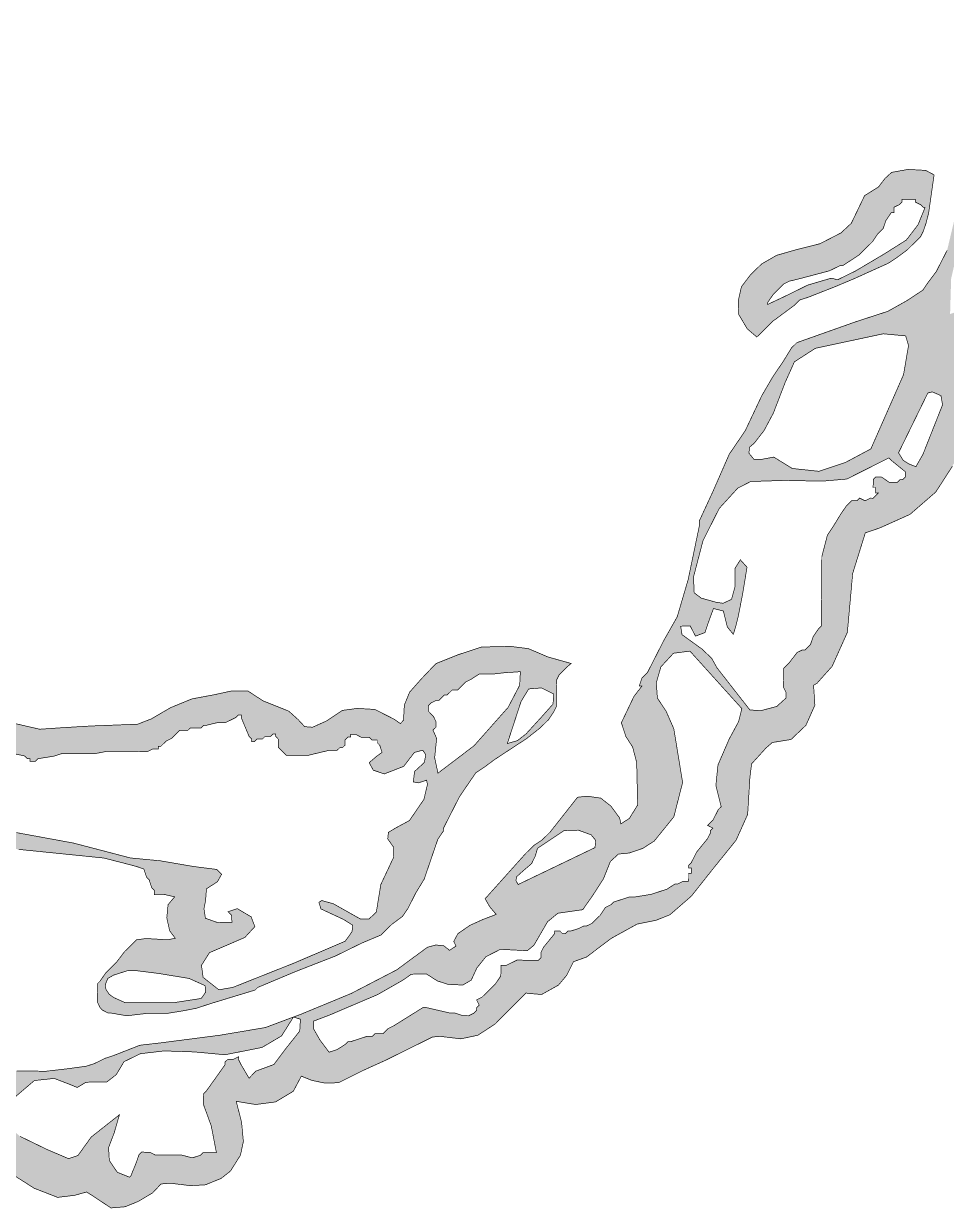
# Model space of a CAD drawing. Header units: metres. Extents: x 319750 to 415268, y 1725605 to 1842937.
# Drawn here: x 329382 to 330779, y 1808812 to 1810605 of the extents above; entities that cross this region are included whole.
import ezdxf

# ---------------------------------------------------------------- set-up
doc = ezdxf.new("R2010")
doc.units = ezdxf.units.M
doc.header["$MEASUREMENT"] = 0
doc.layers.add('MANGROOVES BUFFER ZONE', color=120, linetype='Continuous')

msp = doc.modelspace()

# ---------------------------------------------------------------- hatches: boundary and pattern name
at = {"layer": 'MANGROOVES BUFFER ZONE'}
h = msp.add_hatch(dxfattribs=at)
h.set_pattern_fill('GRASS', color=256, scale=5)
h.paths.add_polyline_path([(330481.5, 1809463.8), (330484.1, 1809484.9), (330505.9, 1809508.9), (330515.4, 1809517.2), (330543.8, 1809521.8), (330566.3, 1809543.2), (330579.9, 1809573.7), (330577.9, 1809603.8), (330582.9, 1809606.7), (330606, 1809632.5), (330629, 1809683.8), (330637.1, 1809773.1), (330656.2, 1809834.4), (330678.3, 1809842), (330723.8, 1809862.4), (330762.9, 1809896.3), (330788, 1809935.3), (330818.5, 1809992.6), (330825.3, 1810021.7), (330824.8, 1810049.3), (330814.9, 1810075.7), (330839.8, 1810125.4), (330849.7, 1810164.5), (330867.5, 1810186.5), (330887.4, 1810220), (330897, 1810247.1), (330903.5, 1810301.1), (330932.9, 1810368.4), (330985.6, 1810358.1), (331006.2, 1810351.5), (331022.1, 1810338.7), (331054.2, 1810333.1), (331067.4, 1810334), (331088, 1810336.8), (331129.3, 1810366.3), (331165.6, 1810393.2), (331185.2, 1810425.8), (331202.1, 1810434.3), (331226.8, 1810438), (331282.6, 1810473.7), (331313.6, 1810502.4), (331317, 1810531.9), (331315.8, 1810554.9), (331301.3, 1810574.7), (331283.1, 1810582.2), (331260, 1810585.1), (331234.3, 1810586), (331223.6, 1810599), (331205.6, 1810604.9), (331193.1, 1810604.3), (331154.2, 1810574.2), (331117.6, 1810550.3), (331081.1, 1810530.3), (331048.7, 1810514.4), (330947.5, 1810491), (330894.8, 1810479.3), (330882.7, 1810475.3), (330874.6, 1810475.4), (330850.3, 1810467.5), (330838.1, 1810459.5), (330825.9, 1810447.5), (330817.7, 1810435.4), (330813.5, 1810419.3), (330809.3, 1810391), (330800.9, 1810350.7), (330792.5, 1810314.4), (330780, 1810261.9), (330763.5, 1810229.7), (330751.3, 1810213.6), (330743.1, 1810201.6), (330718.7, 1810185.6), (330690.3, 1810169.7), (330641.7, 1810153.9), (330552.6, 1810122.3), (330544.4, 1810114.2), (330532.1, 1810094.1), (330515.8, 1810070), (330499.4, 1810041.8), (330474.7, 1809989.5), (330450.2, 1809953.3), (330425.5, 1809896.9), (330405, 1809852.6), (330404.9, 1809844.5), (330388.1, 1809763.8), (330371.5, 1809707.4), (330351, 1809671.2), (330326.4, 1809622.9), (330322.3, 1809618.9), (330318.2, 1809614.9), (330314.1, 1809602.8), (330318.1, 1809602.7), (330305.9, 1809586.7), (330287, 1809547.1), (330293.7, 1809526.5), (330304, 1809510.5), (330310.2, 1809486.9), (330311.6, 1809422.6), (330299.1, 1809402.4), (330286.3, 1809394.1), (330284.4, 1809402.9), (330271.3, 1809420.9), (330255.9, 1809433), (330235.5, 1809436), (330220.7, 1809434.4), (330179, 1809381.5), (330166.8, 1809369.5), (330154.6, 1809361.5), (330142.4, 1809349.5), (330080.8, 1809280.8), (330087.9, 1809268.4), (330097.6, 1809257.1), (330077.6, 1809249.5), (330058.1, 1809240.7), (330039.6, 1809228), (330033.3, 1809216.3), (330036.7, 1809209.1), (330027, 1809202.7), (330018.1, 1809209.7), (330006.1, 1809210.8), (329993.3, 1809207.3), (329947, 1809173.2), (329878, 1809137.4), (329801, 1809105.6), (329790.7, 1809101.8), (329801.2, 1809098.5), (329800.2, 1809080.6), (329778, 1809052.6), (329761.1, 1809030), (329733.7, 1809019.9), (329723.5, 1809009.2), (329711.5, 1809029.6), (329707.5, 1809037.7), (329707.6, 1809041.7), (329699.4, 1809037.7), (329691.4, 1809037.8), (329687.3, 1809033.8), (329687.3, 1809029.8), (329658.7, 1808989.6), (329654.6, 1808985.5), (329654.5, 1808981.5), (329654.5, 1808977.5), (329654.5, 1808969.4), (329666.3, 1808937), (329674.1, 1808896.5), (329666, 1808896.5), (329653.9, 1808896.6), (329649.8, 1808892.6), (329637.7, 1808888.7), (329621.5, 1808892.9), (329597.3, 1808893), (329581.1, 1808893.2), (329573.1, 1808897.3), (329569, 1808897.3), (329565, 1808897.3), (329560.9, 1808897.4), (329556.9, 1808893.4), (329552.7, 1808881.3), (329544.5, 1808861.1), (329542.7, 1808859.4), (329524.1, 1808866.9), (329512, 1808884.8), (329510.9, 1808904.3), (329519.4, 1808926.5), (329527.3, 1808953.9), (329484.6, 1808920.2), (329464.5, 1808892.2), (329450.3, 1808887.5), (329418.1, 1808901.2), (329376.9, 1808921.2), (329354.2, 1808940.7), (329347.9, 1808957.2), (329370.1, 1808981.4), (329398.6, 1809005.7), (329428.6, 1809008.9), (329450.8, 1809000.4), (329463.5, 1808995.2), (329476.7, 1809003.1), (329490.9, 1809003.6), (329508.3, 1809003.6), (329522.6, 1809014.7), (329534.2, 1809034.2), (329559, 1809046.3), (329594.9, 1809050.5), (329640.8, 1809049), (329687.2, 1809044.7), (329743.2, 1809055.8), (329772.7, 1809073.2), (329790.7, 1809101.8), (329748.3, 1809085.9), (329679.5, 1809074.3), (329590.5, 1809062.8), (329558.2, 1809059.1), (329517.6, 1809043.2), (329505.5, 1809039.3), (329489.3, 1809031.3), (329477.1, 1809027.4), (329448.8, 1809023.5), (329416.4, 1809019.8), (329372, 1809020.1), (329344.7, 1809023.7), (329321.1, 1809004.9), (329305.1, 1808988.3), (329296.7, 1808961.8), (329294.6, 1808937.9), (329305.9, 1808915.7), (329330.8, 1808885.7), (329398.3, 1808842.7), (329433.7, 1808828.9), (329459.6, 1808832), (329477.6, 1808837), (329486.1, 1808831.7), (329514.5, 1808812.9), (329536, 1808814.7), (329556.1, 1808822.9), (329577.8, 1808835.9), (329590.2, 1808849.2), (329604.5, 1808850.3), (329634.8, 1808846.6), (329657.4, 1808847.9), (329681.1, 1808857.5), (329695.4, 1808868.7), (329710.5, 1808892.8), (329714.9, 1808913.4), (329712.2, 1808942.6), (329704.1, 1808974.2), (329733.6, 1808969.4), (329763.5, 1808973.3), (329790.5, 1808989.5), (329802.6, 1809012.3), (329819, 1809005.8), (329838.6, 1809001.8), (329859.1, 1809002.4), (329895.1, 1809020.5), (329930.2, 1809036.4), (330001.3, 1809071.6), (330013, 1809072.5), (330044, 1809068.8), (330069.7, 1809074.2), (330095.9, 1809091.2), (330142.6, 1809138.1), (330147.9, 1809137.4), (330166.3, 1809135.9), (330191.8, 1809150.1), (330204, 1809164.6), (330214.5, 1809185.5), (330234.1, 1809192.5), (330271.8, 1809220.9), (330310.8, 1809242.4), (330339.5, 1809248.2), (330360.4, 1809256.5), (330392.9, 1809284.7), (330426.1, 1809326.6), (330460.6, 1809369.3), (330478.1, 1809408.3)])
h.paths.add_polyline_path([(330366.4, 1809404.8), (330379.7, 1809456.7), (330366.4, 1809537.9), (330354.8, 1809564.4), (330341.5, 1809584.5), (330339.9, 1809607.8), (330346.8, 1809631.7), (330365.9, 1809652.3), (330390.8, 1809655.5), (330469.3, 1809568.6), (330464.5, 1809549), (330450.2, 1809522.5), (330433.2, 1809483.3), (330430, 1809452.1), (330438.1, 1809420.1), (330433.8, 1809415.9), (330425.6, 1809399.8), (330417.5, 1809391.8), (330425.5, 1809387.7), (330421.5, 1809383.7), (330421.4, 1809379.6), (330417.3, 1809371.6), (330401, 1809351.5), (330392.8, 1809335.4), (330388.7, 1809331.4), (330388.7, 1809327.3), (330392.7, 1809327.3), (330392.7, 1809323.3), (330392.7, 1809319.2), (330388.6, 1809319.3), (330388.6, 1809315.2), (330388.6, 1809311.2), (330388.5, 1809307.1), (330384.5, 1809307.2), (330380.5, 1809307.2), (330372.3, 1809303.2), (330368.3, 1809303.3), (330356.1, 1809295.3), (330331.8, 1809287.4), (330307.5, 1809283.5), (330299.5, 1809283.6), (330275.1, 1809275.7), (330271.1, 1809271.7), (330263, 1809267.7), (330254.8, 1809255.6), (330246.6, 1809247.6), (330242.6, 1809243.6), (330234.4, 1809239.6), (330230.4, 1809239.7), (330222.3, 1809235.7), (330210.1, 1809231.8), (330206.1, 1809231.8), (330202, 1809227.8), (330198, 1809227.8), (330194, 1809231.9), (330189.9, 1809231.9), (330185.9, 1809231.9), (330185.9, 1809227.9), (330169.5, 1809207.8), (330165.4, 1809199.8), (330165.4, 1809195.7), (330165.4, 1809191.7), (330161.3, 1809187.7), (330157.3, 1809187.7), (330149.2, 1809187.8), (330145.1, 1809187.8), (330141.1, 1809187.8), (330133, 1809187.9), (330129, 1809187.9), (330112.7, 1809180), (330104.7, 1809180), (330104.6, 1809176), (330104.6, 1809172), (330104.6, 1809167.9), (330104.5, 1809163.9), (330096.4, 1809151.8), (330076, 1809131.8), (330067.9, 1809127.8), (330071.9, 1809119.7), (330067.8, 1809115.7), (330067.8, 1809111.6), (330063.7, 1809107.6), (330055.6, 1809103.6), (330047.5, 1809103.7), (330035.4, 1809107.8), (330027.3, 1809107.9), (329991, 1809116.3), (329987, 1809116.3), (329942.3, 1809088.4), (329934.2, 1809084.4), (329926, 1809076.4), (329913.9, 1809076.5), (329909.9, 1809072.5), (329905.8, 1809072.5), (329901.8, 1809072.5), (329877.5, 1809064.6), (329873.4, 1809064.7), (329869.3, 1809060.6), (329857.2, 1809052.7), (329845, 1809048.7), (329844.7, 1809048.4), (329830.8, 1809067), (329821.2, 1809083.9), (329821.2, 1809095.6), (329846.1, 1809105.1), (329918.2, 1809135.8), (329956.4, 1809157.6), (329969.1, 1809166.6), (329991.9, 1809167.1), (330008.3, 1809156.5), (330024.8, 1809151.2), (330047, 1809150.2), (330059.8, 1809157.6), (330068.3, 1809176.1), (330082, 1809193.1), (330103.8, 1809204.2), (330126.6, 1809203.1), (330144.6, 1809202.1), (330154.7, 1809210.5), (330175.3, 1809246), (330190.9, 1809258.9), (330228.5, 1809264.2), (330243.4, 1809285.4), (330259.8, 1809310.8), (330270.4, 1809337.3), (330282.6, 1809348.4), (330299, 1809350), (330319.2, 1809356.9), (330336.7, 1809368)], flags=16)
h.paths.add_polyline_path([(330248.1, 1809369.2), (330247.1, 1809358.2), (330130.7, 1809302.3), (330127.4, 1809308.3), (330128.7, 1809314.3), (330137.1, 1809321.9), (330151.1, 1809333.9), (330156.7, 1809345.3), (330160.1, 1809357.2), (330200.1, 1809383.9), (330221.7, 1809384.6), (330241.1, 1809377.6)], flags=16)
h.paths.add_polyline_path([(330481.5, 1809566.5), (330431.8, 1809630.1), (330423.8, 1809644.5), (330409.3, 1809658.4), (330378.8, 1809680.4), (330376.7, 1809693.2), (330391.1, 1809693.7), (330399.2, 1809678.2), (330413.6, 1809683.6), (330418.9, 1809699.6), (330426.4, 1809719.9), (330441.4, 1809716.2), (330447.3, 1809692.1), (330456.4, 1809680.9), (330459.6, 1809691.1), (330463.9, 1809708.2), (330470.3, 1809740.8), (330477.2, 1809782.5), (330467.1, 1809793.7), (330459.1, 1809780.9), (330459.1, 1809753.6), (330453.7, 1809733.8), (330440.9, 1809727.9), (330430.2, 1809729.5), (330407.9, 1809735.7), (330397.2, 1809743.8), (330396.2, 1809767.8), (330410.6, 1809822.9), (330435.2, 1809871.5), (330463, 1809902), (330482.8, 1809912.2), (330534.2, 1809913.8), (330590.9, 1809912.7), (330628.3, 1809915.9), (330692, 1809948), (330696.6, 1809943.3), (330716.7, 1809927), (330716.7, 1809922.9), (330716.6, 1809918.9), (330712.6, 1809914.9), (330708.5, 1809914.9), (330704.5, 1809910.9), (330700.4, 1809910.9), (330696.4, 1809911), (330692.3, 1809911), (330680.3, 1809919.2), (330676.2, 1809919.2), (330672.2, 1809919.2), (330668.1, 1809915.2), (330668.1, 1809911.2), (330668.1, 1809907.1), (330668, 1809903.1), (330672.1, 1809903.1), (330672, 1809899), (330672, 1809895), (330676, 1809894.9), (330672, 1809890.9), (330667.9, 1809886.9), (330663.9, 1809887), (330655.7, 1809883), (330647.7, 1809887.1), (330643.6, 1809883.1), (330639.6, 1809883.1), (330635.5, 1809883.1), (330631.5, 1809879.1), (330627.4, 1809875.1), (330619.2, 1809863.1), (330606.9, 1809843), (330598.8, 1809830.9), (330594.6, 1809814.8), (330590.4, 1809798.6), (330590.4, 1809794.6), (330590.3, 1809782.5), (330590.2, 1809770.3), (330590.2, 1809766.3), (330590.1, 1809754.2), (330590, 1809746.1), (330589.8, 1809721.8), (330589.7, 1809701.6), (330589.6, 1809693.5), (330585.5, 1809689.5), (330577.3, 1809677.5), (330573.2, 1809665.4), (330569.1, 1809661.4), (330565.1, 1809657.4), (330561, 1809657.4), (330552.9, 1809653.4), (330540.7, 1809637.4), (330536.6, 1809633.3), (330532.5, 1809629.3), (330532.5, 1809625.3), (330532.4, 1809613.2), (330532.3, 1809601), (330536.3, 1809592.9), (330536.2, 1809584.6), (330522.2, 1809571.8), (330498.1, 1809565.4)], flags=16)
h.paths.add_polyline_path([(330487.5, 1809945.9), (330480, 1809955.1), (330481.1, 1809964.2), (330488.1, 1809970.1), (330503.1, 1809989.5), (330517.1, 1810015.8), (330534.9, 1810062.1), (330548.9, 1810093.3), (330580.6, 1810113.7), (330683.4, 1810135.7), (330717.3, 1810132.5), (330721.6, 1810118), (330714.1, 1810073.9), (330664.6, 1809961.5), (330626.4, 1809941.1), (330586, 1809927.6), (330545.6, 1809931.9), (330517.7, 1809949.1), (330500.4, 1809945.9)], flags=16)
h.paths.add_polyline_path([(330713.6, 1809944.2), (330706.5, 1809955.6), (330750.8, 1810046.1), (330757.6, 1810047.8), (330770.7, 1810042.1), (330773.1, 1810028.2), (330743.4, 1809953.2), (330732.8, 1809934.6), (330722.1, 1809938.8)], flags=16)
h.paths.add_polyline_path([(330784.5, 1810165.5), (330786.1, 1810219.1), (330804, 1810297), (330828.4, 1810347.3), (330846.8, 1810364.1), (330859.8, 1810361.4), (330867.2, 1810340.7), (330830, 1810224.5), (330820.6, 1810199.3), (330801.3, 1810171.5)], flags=16)
h.paths.add_polyline_path([(330840.8, 1810395.5), (330829.2, 1810412.9), (330833.3, 1810431.2), (330865.7, 1810452), (330894.9, 1810464.6), (330920.5, 1810468.7), (330946, 1810461.5), (330966.8, 1810443.1), (330988.6, 1810421.7), (331009, 1810420), (331021.9, 1810427.5), (331018.5, 1810440.4), (331010.7, 1810451.3), (331019.2, 1810475.5), (331032.8, 1810489.1), (331041, 1810490.1), (331052.9, 1810481.9), (331052.9, 1810459.5), (331042.7, 1810437), (331050.2, 1810428.2), (331061.4, 1810427.5), (331082.9, 1810436), (331085.2, 1810445.5), (331068.2, 1810461.5), (331067.5, 1810483.3), (331079.1, 1810494.5), (331105.3, 1810510.2), (331190, 1810555.8), (331188.9, 1810539.5), (331161.6, 1810504), (331136.5, 1810485), (331109.3, 1810468.1), (331104.3, 1810454.4), (331106, 1810447.4), (331136.5, 1810468.6), (331179.1, 1810493.1), (331234.2, 1810524.8), (331256.5, 1810536.8), (331273.8, 1810536.3), (331267, 1810532.9), (331271, 1810528.8), (331271, 1810524.8), (331246.6, 1810508.8), (331202, 1810480.9), (331197.9, 1810480.9), (331193.9, 1810485), (331193.9, 1810489), (331181.8, 1810485.1), (331141.2, 1810457.1), (331145.1, 1810449), (331145.1, 1810445), (331137, 1810441), (331136.9, 1810432.9), (331120.7, 1810420.9), (331108.4, 1810408.9), (331088.2, 1810400.9), (331076, 1810397), (331067.9, 1810389), (331059.7, 1810381), (331055.7, 1810381), (331051.7, 1810381), (331047.6, 1810385.1), (331035.6, 1810389.2), (331027.5, 1810393.3), (331023.5, 1810397.4), (331011.4, 1810401.6), (331007.4, 1810401.6), (330995.2, 1810401.7), (330979.1, 1810405.8), (330938.8, 1810418.3), (330922.7, 1810422.5), (330918.6, 1810422.5), (330914.6, 1810422.5), (330906.5, 1810422.6), (330902.4, 1810418.6), (330898.4, 1810418.6), (330894.3, 1810418.6), (330894.3, 1810414.6), (330890.3, 1810414.6), (330890.3, 1810412.5), (330882.3, 1810415.6), (330870.8, 1810406.7), (330857.5, 1810394.5)], flags=16)
h = msp.add_hatch(dxfattribs=at)
h.set_pattern_fill('GRASS', color=256, scale=5)
h.paths.add_polyline_path([(330690.9, 1810242.4), (330703.1, 1810250.4), (330719.4, 1810262.4), (330739.7, 1810282.4), (330743.8, 1810290.5), (330748, 1810302.6), (330752.1, 1810318.7), (330760.3, 1810376.2), (330747.4, 1810383), (330720.7, 1810384.4), (330696.1, 1810380), (330686, 1810370.8), (330676.3, 1810358), (330655.1, 1810344.7), (330635, 1810302.9), (330619.3, 1810288.3), (330587.6, 1810272), (330552.1, 1810263.1), (330521.9, 1810254.4), (330499.3, 1810241.4), (330482.6, 1810225.2), (330468.7, 1810206.9), (330464, 1810186), (330464.5, 1810165.2), (330477.5, 1810143.2), (330492, 1810130.8), (330500.2, 1810138.8), (330516.5, 1810154.9), (330532.7, 1810166.9), (330549, 1810178.9), (330557.1, 1810186.9), (330569.3, 1810190.8), (330609.8, 1810206.7), (330638.2, 1810218.6)])
h.paths.add_polyline_path([(330533.1, 1810211.3), (330541.2, 1810215.3), (330557.4, 1810219.2), (330601.9, 1810231), (330618.1, 1810238.9), (330622.2, 1810238.9), (330646.6, 1810254.9), (330654.7, 1810262.9), (330666.9, 1810274.9), (330675.1, 1810287), (330683.2, 1810295), (330687.4, 1810307.1), (330695.6, 1810319.2), (330699.6, 1810319.1), (330699.7, 1810327.2), (330707.8, 1810331.2), (330711.8, 1810335.2), (330711.9, 1810339.2), (330732.1, 1810339.1), (330732, 1810335), (330740.1, 1810330.9), (330744.1, 1810326.9), (330746.6, 1810326.8), (330736, 1810300.7), (330718.3, 1810277.6), (330684.7, 1810256.4), (330641.3, 1810230.7), (330614.2, 1810217.4), (330604.8, 1810219.9), (330569.3, 1810209.5), (330533.3, 1810191.8), (330508.6, 1810180.2), (330508.6, 1810183.2), (330516.8, 1810195.3)], flags=16)
h = msp.add_hatch(dxfattribs=at)
h.set_pattern_fill('GRASS', color=256, scale=5)
h.paths.add_polyline_path([(330042, 1809435.2), (330058.4, 1809459.3), (330066.6, 1809471.3), (330078.7, 1809479.3), (330095, 1809491.3), (330107.2, 1809499.3), (330143.7, 1809523.3), (330164.1, 1809539.3), (330176.3, 1809551.3), (330184.5, 1809563.4), (330188.6, 1809571.4), (330188.7, 1809583.5), (330188.7, 1809591.6), (330188.8, 1809603.8), (330188.9, 1809611.8), (330193, 1809619.9), (330197.1, 1809623.9), (330201.1, 1809627.9), (330205.2, 1809631.9), (330211, 1809636.8), (330175.8, 1809646.7), (330146.4, 1809659.2), (330119.2, 1809662.7), (330075.4, 1809661.7), (330039.8, 1809650), (330006.3, 1809636.6), (329984.1, 1809613.3), (329966.5, 1809593.4), (329958.5, 1809573.8), (329957.3, 1809551), (329952.5, 1809545.9), (329943.2, 1809552.4), (329913.9, 1809567.3), (329887, 1809568.8), (329864.7, 1809565.8), (329840.7, 1809549.8), (329819.5, 1809540.3), (329807.7, 1809541.2), (329797.9, 1809551.8), (329783.7, 1809564.6), (329744.6, 1809580.3), (329721.6, 1809595.3), (329697.3, 1809595.3), (329671.2, 1809589.6), (329637, 1809583.2), (329604.6, 1809569.9), (329575.7, 1809553), (329554.8, 1809544.9), (329483.8, 1809542.2), (329439, 1809539.5), (329406.8, 1809537.3), (329367.6, 1809546.3), (329340.3, 1809548), (329328.3, 1809543.7), (329283, 1809566.8), (329251.1, 1809574.8), (329223.1, 1809571.8), (329205.7, 1809553.8), (329191.8, 1809525.3), (329166.9, 1809533.6), (329122.5, 1809547.9), (329068.6, 1809562), (329023.5, 1809572.5), (329025.2, 1809621), (329016.3, 1809647.9), (328997.5, 1809667), (328955.6, 1809698.9), (328921.7, 1809698.1), (328861.3, 1809695.4), (328817.4, 1809701.2), (328776.2, 1809700.7), (328727.5, 1809701.9), (328674.3, 1809681.2), (328661.1, 1809653.1), (328665.5, 1809623.8), (328669.4, 1809603.6), (328688.8, 1809569.8), (328701, 1809548.6), (328674, 1809506.6), (328643.4, 1809532.8), (328619.1, 1809549.4), (328586.4, 1809555.4), (328566.5, 1809550), (328564.6, 1809535), (328515.8, 1809533.8), (328496.5, 1809525.8), (328488.8, 1809499.9), (328472.9, 1809492.6), (328447.5, 1809495), (328418.2, 1809524.8), (328402.2, 1809551.3), (328402.1, 1809579.8), (328400.2, 1809604.2), (328390.8, 1809634.1), (328374.9, 1809670.6), (328357, 1809692.7), (328333.9, 1809707.6), (328313, 1809711.5), (328334.6, 1809675), (328338.5, 1809658.8), (328346.5, 1809646.6), (328346.4, 1809638.5), (328354.4, 1809622.3), (328358.2, 1809602), (328362.2, 1809597.9), (328366.2, 1809585.8), (328370.1, 1809569.6), (328374, 1809557.4), (328378.1, 1809553.4), (328381.9, 1809533.1), (328390, 1809525), (328406, 1809508.7), (328430, 1809484.2), (328450.2, 1809476), (328487.9, 1809470.8), (328531.4, 1809464.9), (328591.5, 1809466.8), (328603.7, 1809470.8), (328619.9, 1809474.7), (328632, 1809474.6), (328648.2, 1809470.4), (328656.2, 1809470.3), (328672.3, 1809462.1), (328684.4, 1809453.9), (328688.4, 1809453.9), (328716.6, 1809433.5), (328752.7, 1809404.9), (328768.8, 1809396.7), (328784.9, 1809392.5), (328801.1, 1809392.4), (328837.5, 1809396.2), (328882, 1809407.9), (328930.6, 1809419.7), (328954.9, 1809423.5), (328983.2, 1809423.3), (329011.4, 1809419), (329039.7, 1809414.8), (329072, 1809406.4), (329084, 1809402.3), (329116.3, 1809389.9), (329144.5, 1809381.6), (329172.7, 1809377.3), (329229.3, 1809372.9), (329285.8, 1809368.4), (329310, 1809364.1), (329374.6, 1809355.5), (329503.8, 1809342.4), (329536.1, 1809334.1), (329552.2, 1809329.9), (329564.3, 1809325.8), (329568.3, 1809313.6), (329572.3, 1809309.5), (329576.2, 1809297.4), (329580.2, 1809293.3), (329580.2, 1809287.2), (329593.8, 1809287.6), (329610.9, 1809283.7), (329600.9, 1809271.8), (329599, 1809251.9), (329603.3, 1809232.4), (329611.8, 1809221), (329600.5, 1809218.7), (329567.6, 1809220.6), (329553.4, 1809218.7), (329547.3, 1809212.7), (329535, 1809200.7), (329522.8, 1809184.6), (329506.5, 1809168.6), (329498.3, 1809156.5), (329494.3, 1809152.5), (329494.2, 1809144.4), (329494.1, 1809136.4), (329494.1, 1809128.3), (329494, 1809124.2), (329498, 1809116.1), (329502, 1809112), (329510.1, 1809107.9), (329514.1, 1809107.9), (329538.3, 1809103.7), (329570.7, 1809107.5), (329599, 1809107.2), (329623.2, 1809111.1), (329643.5, 1809115), (329667.8, 1809122.9), (329732.6, 1809142.6), (329736.7, 1809146.6), (329793.4, 1809170.4), (329854.2, 1809194.1), (329878.6, 1809206.1), (329894.8, 1809214), (329923.2, 1809225.9), (329939.5, 1809242), (329955.7, 1809254), (329963.9, 1809266), (329976.2, 1809290.2), (329988.5, 1809310.3), (330009.2, 1809370.8), (330017.4, 1809382.8), (330017.4, 1809386.9)])
h.paths.add_polyline_path([(329005, 1809453.4), (329000.7, 1809456.1), (328999.5, 1809459.2), (328999.5, 1809462.9), (329007.2, 1809470.6), (329018, 1809473.7), (329043.5, 1809473.1), (329087.2, 1809465.4), (329110, 1809449.7), (329125.4, 1809437.4), (329122.3, 1809433.7), (329084.1, 1809437.7), (329040.7, 1809442.3)], flags=16)
h.paths.add_polyline_path([(328969.6, 1809454.7), (328934.7, 1809446.8), (328887.4, 1809436.5), (328832.9, 1809420.8), (328795.5, 1809404.1), (328762, 1809408.5), (328748.3, 1809424.2), (328744.8, 1809442.9), (328750.7, 1809460.6), (328776.8, 1809489.6), (328804.3, 1809505.3), (328801.9, 1809516.1), (328779.3, 1809508.3), (328750.7, 1809481.7), (328727.1, 1809476.3), (328723.2, 1809497), (328740.9, 1809534.3), (328773.8, 1809546.1), (328801.9, 1809556.9), (328804.8, 1809581.5), (328799.9, 1809605.1), (328767.9, 1809599.2), (328737, 1809600.2), (328719.8, 1809612), (328707.5, 1809630.2), (328707.1, 1809645.3), (328722.3, 1809651.7), (328734.5, 1809655.6), (328742.6, 1809655.6), (328758.8, 1809659.5), (328774.9, 1809659.4), (328779, 1809663.4), (328787.1, 1809663.3), (328807.2, 1809655.1), (328855.7, 1809654.7), (328863.7, 1809646.5), (328888, 1809646.3), (328900.1, 1809650.3), (328916.3, 1809654.2), (328940.6, 1809654), (328940.5, 1809650), (328952.6, 1809645.8), (328964.7, 1809637.7), (328964.6, 1809633.6), (328972.7, 1809633.5), (328976.7, 1809629.5), (328976.7, 1809625.4), (328972.6, 1809613.3), (328972.5, 1809605.3), (328976.6, 1809605.2), (328968.6, 1809576.6), (328976, 1809534.8), (328988.3, 1809504.8), (328990.2, 1809467.5)], flags=16)
h.paths.add_polyline_path([(329014.4, 1809483.2), (329005.6, 1809496.5), (329004.1, 1809512.7), (329010, 1809523), (329051.8, 1809523), (329121.2, 1809499.4), (329127.6, 1809490.6), (329131, 1809476.8), (329128, 1809465.5), (329044.4, 1809477.8)], flags=16)
h.paths.add_polyline_path([(329133.7, 1809450.8), (329137.7, 1809462.9), (329151, 1809475.5), (329165.8, 1809479.9), (329200.5, 1809473.4), (329232.6, 1809470.9), (329242.3, 1809475.9), (329245.4, 1809489), (329245.4, 1809509.2), (329247.9, 1809522.2), (329266.5, 1809526.5), (329270.9, 1809522.1), (329295, 1809509.8), (329299, 1809505.7), (329303, 1809501.6), (329335.4, 1809501.4), (329339.4, 1809505.4), (329347.5, 1809505.3), (329363.7, 1809501.1), (329383.8, 1809496.9), (329387.8, 1809492.9), (329391.9, 1809492.8), (329391.8, 1809488.8), (329399.9, 1809488.7), (329404, 1809492.7), (329428.3, 1809496.6), (329440.4, 1809500.5), (329488.9, 1809500.1), (329509.2, 1809504), (329569.8, 1809503.5), (329577.9, 1809507.5), (329586, 1809507.5), (329586, 1809511.5), (329590, 1809511.5), (329598.2, 1809519.5), (329606.3, 1809523.5), (329610.4, 1809527.5), (329614.4, 1809531.5), (329618.5, 1809535.5), (329630.6, 1809535.4), (329634.7, 1809539.4), (329650.9, 1809539.3), (329654.9, 1809543.3), (329659, 1809543.3), (329675.2, 1809547.2), (329687.3, 1809547.1), (329703.5, 1809555), (329707.6, 1809559), (329711.6, 1809559), (329711.6, 1809555), (329723.5, 1809526.6), (329727.5, 1809522.5), (329727.5, 1809518.5), (329731.5, 1809518.4), (329735.6, 1809522.5), (329743.7, 1809522.4), (329747.7, 1809526.4), (329755.8, 1809526.3), (329759.9, 1809530.3), (329763.9, 1809530.3), (329763.9, 1809526.3), (329767.9, 1809522.2), (329767.8, 1809510.1), (329771.8, 1809506), (329779.9, 1809497.9), (329812.2, 1809497.6), (329828.4, 1809501.5), (329844.6, 1809505.4), (329856.7, 1809505.3), (329860.8, 1809509.3), (329864.8, 1809509.3), (329868.9, 1809513.3), (329868.9, 1809521.4), (329873, 1809525.4), (329877.1, 1809525.4), (329877.1, 1809529.4), (329885.2, 1809529.4), (329893.2, 1809525.2), (329905.3, 1809525.2), (329909.3, 1809521.1), (329917.4, 1809521), (329917.4, 1809517), (329921.4, 1809512.9), (329924.8, 1809502.3), (329915.8, 1809495.7), (329905.3, 1809486.7), (329911.5, 1809475.3), (329928.2, 1809469.7), (329957.6, 1809481.1), (329973.7, 1809502.2), (329986.3, 1809505.5), (329991, 1809498.8), (329988.8, 1809487), (329974, 1809473.4), (329972.1, 1809457.6), (329979.5, 1809456.1), (329992.2, 1809460.1), (329993.5, 1809453.9), (329988.2, 1809431.2), (329966.2, 1809399.1), (329944.9, 1809387.6), (329934.4, 1809381.2), (329933.4, 1809371.3), (329942.4, 1809358.6), (329942.1, 1809343.1), (329922.9, 1809302.2), (329916.1, 1809260.5), (329905.2, 1809250.3), (329892.3, 1809250), (329851.1, 1809273.2), (329833.5, 1809278.1), (329829.2, 1809275.3), (329832.3, 1809265.4), (329866.6, 1809249.4), (329880.5, 1809240.7), (329879.3, 1809230.8), (329869.1, 1809216.6), (329792.5, 1809183.8), (329699.1, 1809146.7), (329677.8, 1809143), (329654, 1809161.8), (329651.5, 1809180.1), (329663.6, 1809199.2), (329717.1, 1809222.2), (329732.3, 1809238.6), (329726.7, 1809253.4), (329705.7, 1809265.8), (329691.5, 1809261.1), (329697, 1809255.9), (329697.6, 1809245.1), (329675.7, 1809244.8), (329657.4, 1809251.3), (329655.3, 1809265.8), (329657.8, 1809278.8), (329659, 1809295.8), (329675.7, 1809306.6), (329681.9, 1809317.7), (329674.8, 1809325.1), (329639.4, 1809329.6), (329589.3, 1809338.2), (329544.1, 1809342.5), (329457.5, 1809365.1), (329371.3, 1809380.9), (329336.8, 1809391.5), (329320.4, 1809411.3), (329305.6, 1809427.3), (329280.9, 1809429.2), (329265.7, 1809422.1), (329255.8, 1809414.3), (329250.3, 1809415.9), (329247.2, 1809423.3), (329247.5, 1809439.4), (329245, 1809453.9), (329241.3, 1809455.8), (329237, 1809449.9), (329236.6, 1809436.3), (329234.8, 1809403.8), (329225.8, 1809386.8), (329211.9, 1809382.5), (329202.3, 1809386.5), (329195.2, 1809394.3), (329185.9, 1809394.6), (329168.6, 1809391.8), (329160.9, 1809396.4), (329158.1, 1809403.8), (329151, 1809422.1), (329138, 1809435.7)], flags=16)
h.paths.add_polyline_path([(329509.7, 1809160.2), (329518.5, 1809165.2), (329538.8, 1809171.7), (329552.8, 1809172), (329586.8, 1809167.7), (329632.7, 1809160.2), (329657, 1809149.3), (329657.6, 1809139), (329651.1, 1809129.9), (329608.7, 1809123.4), (329536.3, 1809123.4), (329518.2, 1809131.5), (329511.9, 1809136.2), (329506.9, 1809143.7), (329505.7, 1809150.2)], flags=16)
h.paths.add_polyline_path([(329994.6, 1809564.9), (329994.6, 1809572.9), (329998.7, 1809577), (330006.8, 1809580.9), (330010.8, 1809580.9), (330014.9, 1809584.9), (330019, 1809588.9), (330023, 1809588.9), (330027.1, 1809592.9), (330031.2, 1809596.9), (330039.3, 1809596.8), (330043.3, 1809600.9), (330047.4, 1809604.9), (330051.5, 1809608.9), (330059.6, 1809612.9), (330071.8, 1809620.8), (330092, 1809620.7), (330108.2, 1809622.6), (330134.1, 1809624.4), (330133.1, 1809603.9), (330115.6, 1809570.4), (330064, 1809512.3), (330009.4, 1809470.8), (330004.4, 1809494.3), (330007.4, 1809523.3), (330001.9, 1809536), (330006.5, 1809540.5), (330006.5, 1809548.6), (330002.6, 1809556.7)], flags=16)
h.paths.add_polyline_path([(330114.4, 1809515.7), (330135.2, 1809579.4), (330146.8, 1809598.3), (330166.1, 1809599.8), (330184.7, 1809590.6), (330183.5, 1809575.3), (330166.4, 1809556.1), (330142.7, 1809530.2), (330129.6, 1809520)], flags=16)

# ---------------------------------------------------------------- linework, layer by layer
at = {"layer": 'MANGROOVES BUFFER ZONE', "const_width": 1}
for points in [[(330690.9, 1810242.4), (330703.1, 1810250.4), (330719.4, 1810262.4), (330739.7, 1810282.4), (330743.8, 1810290.5), (330748, 1810302.6), (330752.1, 1810318.7), (330760.3, 1810376.2), (330747.4, 1810383), (330720.7, 1810384.4), (330696.1, 1810380), (330686, 1810370.8), (330676.3, 1810358), (330655.1, 1810344.7), (330635, 1810302.9), (330619.3, 1810288.3), (330587.6, 1810272), (330552.1, 1810263.1), (330521.9, 1810254.4), (330499.3, 1810241.4), (330482.6, 1810225.2), (330468.7, 1810206.9), (330464, 1810186), (330464.5, 1810165.2), (330477.5, 1810143.2), (330492, 1810130.8), (330500.2, 1810138.8), (330516.5, 1810154.9), (330532.7, 1810166.9), (330549, 1810178.9), (330557.1, 1810186.9), (330569.3, 1810190.8), (330609.8, 1810206.7), (330638.2, 1810218.6), (330690.9, 1810242.4)], [(330533.1, 1810211.3), (330541.2, 1810215.3), (330557.4, 1810219.2), (330601.9, 1810231), (330618.1, 1810238.9), (330622.2, 1810238.9), (330646.6, 1810254.9), (330654.7, 1810262.9), (330666.9, 1810274.9), (330675.1, 1810287), (330683.2, 1810295), (330687.4, 1810307.1), (330695.6, 1810319.2), (330699.6, 1810319.1), (330699.7, 1810327.2), (330707.8, 1810331.2), (330711.8, 1810335.2), (330711.9, 1810339.2), (330732.1, 1810339.1), (330732, 1810335), (330740.1, 1810330.9), (330744.1, 1810326.9), (330746.6, 1810326.8), (330736, 1810300.7), (330718.3, 1810277.6), (330684.7, 1810256.4), (330641.3, 1810230.7), (330614.2, 1810217.4), (330604.8, 1810219.9), (330569.3, 1810209.5), (330533.3, 1810191.8), (330508.6, 1810180.2), (330508.6, 1810183.2), (330516.8, 1810195.3), (330533.1, 1810211.3)], [(330487.5, 1809945.9), (330480, 1809955.1), (330481.1, 1809964.2), (330488.1, 1809970.1), (330503.1, 1809989.5), (330517.1, 1810015.8), (330534.9, 1810062.1), (330548.9, 1810093.3), (330580.6, 1810113.7), (330683.4, 1810135.7), (330717.3, 1810132.5), (330721.6, 1810118), (330714.1, 1810073.9), (330664.6, 1809961.5), (330626.4, 1809941.1), (330586, 1809927.6), (330545.6, 1809931.9), (330517.7, 1809949.1), (330500.4, 1809945.9), (330487.5, 1809945.9)], [(330713.6, 1809944.2), (330706.5, 1809955.6), (330750.8, 1810046.1), (330757.6, 1810047.8), (330770.7, 1810042.1), (330773.1, 1810028.2), (330743.4, 1809953.2), (330732.8, 1809934.6), (330722.1, 1809938.8), (330713.6, 1809944.2)], [(330481.5, 1809566.5), (330431.8, 1809630.1), (330423.8, 1809644.5), (330409.3, 1809658.4), (330378.8, 1809680.4), (330376.7, 1809693.2), (330391.1, 1809693.7), (330399.2, 1809678.2), (330413.6, 1809683.6), (330418.9, 1809699.6), (330426.4, 1809719.9), (330441.4, 1809716.2), (330447.3, 1809692.1), (330456.4, 1809680.9), (330459.6, 1809691.1), (330463.9, 1809708.2), (330470.3, 1809740.8), (330477.2, 1809782.5), (330467.1, 1809793.7), (330459.1, 1809780.9), (330459.1, 1809753.6), (330453.7, 1809733.8), (330440.9, 1809727.9), (330430.2, 1809729.5), (330407.9, 1809735.7), (330397.2, 1809743.8), (330396.2, 1809767.8), (330410.6, 1809822.9), (330435.2, 1809871.5), (330463, 1809902), (330482.8, 1809912.2), (330534.2, 1809913.8), (330590.9, 1809912.7), (330628.3, 1809915.9), (330692, 1809948), (330696.6, 1809943.3), (330716.7, 1809927), (330716.7, 1809922.9), (330716.6, 1809918.9), (330712.6, 1809914.9), (330708.5, 1809914.9), (330704.5, 1809910.9), (330700.4, 1809910.9), (330696.4, 1809911), (330692.3, 1809911), (330680.3, 1809919.2), (330676.2, 1809919.2), (330672.2, 1809919.2), (330668.1, 1809915.2), (330668.1, 1809911.2), (330668.1, 1809907.1), (330668, 1809903.1), (330672.1, 1809903.1), (330672, 1809899), (330672, 1809895), (330676, 1809894.9), (330672, 1809890.9), (330667.9, 1809886.9), (330663.9, 1809887), (330655.7, 1809883), (330647.7, 1809887.1), (330643.6, 1809883.1), (330639.6, 1809883.1), (330635.5, 1809883.1), (330631.5, 1809879.1), (330627.4, 1809875.1), (330619.2, 1809863.1), (330606.9, 1809843), (330598.8, 1809830.9), (330594.6, 1809814.8), (330590.4, 1809798.6), (330590.4, 1809794.6), (330590.3, 1809782.5), (330590.2, 1809770.3), (330590.2, 1809766.3), (330590.1, 1809754.2), (330590, 1809746.1), (330589.8, 1809721.8), (330589.7, 1809701.6), (330589.6, 1809693.5), (330585.5, 1809689.5), (330577.3, 1809677.5), (330573.2, 1809665.4), (330569.1, 1809661.4), (330565.1, 1809657.4), (330561, 1809657.4), (330552.9, 1809653.4), (330540.7, 1809637.4), (330536.6, 1809633.3), (330532.5, 1809629.3), (330532.5, 1809625.3), (330532.4, 1809613.2), (330532.3, 1809601), (330536.3, 1809592.9), (330536.2, 1809584.6), (330522.2, 1809571.8), (330498.1, 1809565.4), (330481.5, 1809566.5)], [(330366.4, 1809404.8), (330379.7, 1809456.7), (330366.4, 1809537.9), (330354.8, 1809564.4), (330341.5, 1809584.5), (330339.9, 1809607.8), (330346.8, 1809631.7), (330365.9, 1809652.3), (330390.8, 1809655.5), (330469.3, 1809568.6), (330464.5, 1809549), (330450.2, 1809522.5), (330433.2, 1809483.3), (330430, 1809452.1), (330438.1, 1809420.1), (330433.8, 1809415.9), (330425.6, 1809399.8), (330417.5, 1809391.8), (330425.5, 1809387.7), (330421.5, 1809383.7), (330421.4, 1809379.6), (330417.3, 1809371.6), (330401, 1809351.5), (330392.8, 1809335.4), (330388.7, 1809331.4), (330388.7, 1809327.3), (330392.7, 1809327.3), (330392.7, 1809323.3), (330392.7, 1809319.2), (330388.6, 1809319.3), (330388.6, 1809315.2), (330388.6, 1809311.2), (330388.5, 1809307.1), (330384.5, 1809307.2), (330380.5, 1809307.2), (330372.3, 1809303.2), (330368.3, 1809303.3), (330356.1, 1809295.3), (330331.8, 1809287.4), (330307.5, 1809283.5), (330299.5, 1809283.6), (330275.1, 1809275.7), (330271.1, 1809271.7), (330263, 1809267.7), (330254.8, 1809255.6), (330246.6, 1809247.6), (330242.6, 1809243.6), (330234.4, 1809239.6), (330230.4, 1809239.7), (330222.3, 1809235.7), (330210.1, 1809231.8), (330206.1, 1809231.8), (330202, 1809227.8), (330198, 1809227.8), (330194, 1809231.9), (330189.9, 1809231.9), (330185.9, 1809231.9), (330185.9, 1809227.9), (330169.5, 1809207.8), (330165.4, 1809199.8), (330165.4, 1809195.7), (330165.4, 1809191.7), (330161.3, 1809187.7), (330157.3, 1809187.7), (330149.2, 1809187.8), (330145.1, 1809187.8), (330141.1, 1809187.8), (330133, 1809187.9), (330129, 1809187.9), (330112.7, 1809180), (330104.7, 1809180), (330104.6, 1809176), (330104.6, 1809172), (330104.6, 1809167.9), (330104.5, 1809163.9), (330096.4, 1809151.8), (330076, 1809131.8), (330067.9, 1809127.8), (330071.9, 1809119.7), (330067.8, 1809115.7), (330067.8, 1809111.6), (330063.7, 1809107.6), (330055.6, 1809103.6), (330047.5, 1809103.7), (330035.4, 1809107.8), (330027.3, 1809107.9), (329991, 1809116.3), (329987, 1809116.3), (329942.3, 1809088.4), (329934.2, 1809084.4), (329926, 1809076.4), (329913.9, 1809076.5), (329909.9, 1809072.5), (329905.8, 1809072.5), (329901.8, 1809072.5), (329877.5, 1809064.6), (329873.4, 1809064.7), (329869.3, 1809060.6), (329857.2, 1809052.7), (329845, 1809048.7), (329844.7, 1809048.4), (329830.8, 1809067), (329821.2, 1809083.9), (329821.2, 1809095.6), (329846.1, 1809105.1), (329918.2, 1809135.8), (329956.4, 1809157.6), (329969.1, 1809166.6), (329991.9, 1809167.1), (330008.3, 1809156.5), (330024.8, 1809151.2), (330047, 1809150.2), (330059.8, 1809157.6), (330068.3, 1809176.1), (330082, 1809193.1), (330103.8, 1809204.2), (330126.6, 1809203.1), (330144.6, 1809202.1), (330154.7, 1809210.5), (330175.3, 1809246), (330190.9, 1809258.9), (330228.5, 1809264.2), (330243.4, 1809285.4), (330259.8, 1809310.8), (330270.4, 1809337.3), (330282.6, 1809348.4), (330299, 1809350), (330319.2, 1809356.9), (330336.7, 1809368), (330366.4, 1809404.8)], [(329994.6, 1809564.9), (329994.6, 1809572.9), (329998.7, 1809577), (330006.8, 1809580.9), (330010.8, 1809580.9), (330014.9, 1809584.9), (330019, 1809588.9), (330023, 1809588.9), (330027.1, 1809592.9), (330031.2, 1809596.9), (330039.3, 1809596.8), (330043.3, 1809600.9), (330047.4, 1809604.9), (330051.5, 1809608.9), (330059.6, 1809612.9), (330071.8, 1809620.8), (330092, 1809620.7), (330108.2, 1809622.6), (330134.1, 1809624.4), (330133.1, 1809603.9), (330115.6, 1809570.4), (330064, 1809512.3), (330009.4, 1809470.8), (330004.4, 1809494.3), (330007.4, 1809523.3), (330001.9, 1809536), (330006.5, 1809540.5), (330006.5, 1809548.6), (330002.6, 1809556.7), (329994.6, 1809564.9)], [(330114.4, 1809515.7), (330135.2, 1809579.4), (330146.8, 1809598.3), (330166.1, 1809599.8), (330184.7, 1809590.6), (330183.5, 1809575.3), (330166.4, 1809556.1), (330142.7, 1809530.2), (330129.6, 1809520), (330114.4, 1809515.7)], [(330248.1, 1809369.2), (330247.1, 1809358.2), (330130.7, 1809302.3), (330127.4, 1809308.3), (330128.7, 1809314.3), (330137.1, 1809321.9), (330151.1, 1809333.9), (330156.7, 1809345.3), (330160.1, 1809357.2), (330200.1, 1809383.9), (330221.7, 1809384.6), (330241.1, 1809377.6), (330248.1, 1809369.2)], [(329509.7, 1809160.2), (329518.5, 1809165.2), (329538.8, 1809171.7), (329552.8, 1809172), (329586.8, 1809167.7), (329632.7, 1809160.2), (329657, 1809149.3), (329657.6, 1809139), (329651.1, 1809129.9), (329608.7, 1809123.4), (329536.3, 1809123.4), (329518.2, 1809131.5), (329511.9, 1809136.2), (329506.9, 1809143.7), (329505.7, 1809150.2), (329509.7, 1809160.2)]]:
    msp.add_lwpolyline(points, close=True, dxfattribs=at)
for points in [[(330780, 1810261.9), (330763.5, 1810229.7), (330751.3, 1810213.6), (330743.1, 1810201.6), (330718.7, 1810185.6), (330690.3, 1810169.7), (330641.7, 1810153.9), (330552.6, 1810122.3), (330544.4, 1810114.2), (330532.1, 1810094.1), (330515.8, 1810070), (330499.4, 1810041.8), (330474.7, 1809989.5), (330450.2, 1809953.3), (330425.5, 1809896.9), (330405, 1809852.6), (330404.9, 1809844.5), (330388.1, 1809763.8), (330371.5, 1809707.4), (330351, 1809671.2), (330326.4, 1809622.9), (330322.3, 1809618.9), (330318.2, 1809614.9), (330314.1, 1809602.8), (330318.1, 1809602.7), (330305.9, 1809586.7), (330287, 1809547.1), (330293.7, 1809526.5), (330304, 1809510.5), (330310.2, 1809486.9), (330311.6, 1809422.6), (330299.1, 1809402.4), (330286.3, 1809394.1), (330284.4, 1809402.9), (330271.3, 1809420.9), (330255.9, 1809433), (330235.5, 1809436), (330220.7, 1809434.4), (330179, 1809381.5), (330166.8, 1809369.5), (330154.6, 1809361.5), (330142.4, 1809349.5), (330080.8, 1809280.8), (330087.9, 1809268.4), (330097.6, 1809257.1), (330077.6, 1809249.5), (330058.1, 1809240.7), (330039.6, 1809228), (330033.3, 1809216.3), (330036.7, 1809209.1), (330027, 1809202.7), (330018.1, 1809209.7), (330006.1, 1809210.8), (329993.3, 1809207.3), (329947, 1809173.2), (329878, 1809137.4), (329801, 1809105.6), (329790.7, 1809101.8), (329801.2, 1809098.5), (329800.2, 1809080.6), (329778, 1809052.6), (329761.1, 1809030), (329733.7, 1809019.9), (329723.5, 1809009.2), (329711.5, 1809029.6), (329707.5, 1809037.7), (329707.6, 1809041.7), (329699.4, 1809037.7), (329691.4, 1809037.8), (329687.3, 1809033.8), (329687.3, 1809029.8), (329658.7, 1808989.6), (329654.6, 1808985.5), (329654.5, 1808981.5), (329654.5, 1808977.5), (329654.5, 1808969.4), (329666.3, 1808937), (329674.1, 1808896.5), (329666, 1808896.5), (329653.9, 1808896.6), (329649.8, 1808892.6), (329637.7, 1808888.7), (329621.5, 1808892.9), (329597.3, 1808893), (329581.1, 1808893.2), (329573.1, 1808897.3), (329569, 1808897.3), (329565, 1808897.3), (329560.9, 1808897.4), (329556.9, 1808893.4), (329552.7, 1808881.3), (329544.5, 1808861.1), (329542.7, 1808859.4), (329524.1, 1808866.9), (329512, 1808884.8), (329510.9, 1808904.3), (329519.4, 1808926.5), (329527.3, 1808953.9), (329484.6, 1808920.2), (329464.5, 1808892.2), (329450.3, 1808887.5), (329418.1, 1808901.2), (329376.9, 1808921.2)], [(329330.8, 1808885.7), (329398.3, 1808842.7), (329433.7, 1808828.9), (329459.6, 1808832), (329477.6, 1808837), (329486.1, 1808831.7), (329514.5, 1808812.9), (329536, 1808814.7), (329556.1, 1808822.9), (329577.8, 1808835.9), (329590.2, 1808849.2), (329604.5, 1808850.3), (329634.8, 1808846.6), (329657.4, 1808847.9), (329681.1, 1808857.5), (329695.4, 1808868.7), (329710.5, 1808892.8), (329714.9, 1808913.4), (329712.2, 1808942.6), (329704.1, 1808974.2), (329733.6, 1808969.4), (329763.5, 1808973.3), (329790.5, 1808989.5), (329802.6, 1809012.3), (329819, 1809005.8), (329838.6, 1809001.8), (329859.1, 1809002.4), (329895.1, 1809020.5), (329930.2, 1809036.4), (330001.3, 1809071.6), (330013, 1809072.5), (330044, 1809068.8), (330069.7, 1809074.2), (330095.9, 1809091.2), (330142.6, 1809138.1), (330147.9, 1809137.4), (330166.3, 1809135.9), (330191.8, 1809150.1), (330204, 1809164.6), (330214.5, 1809185.5), (330234.1, 1809192.5), (330271.8, 1809220.9), (330310.8, 1809242.4), (330339.5, 1809248.2), (330360.4, 1809256.5), (330392.9, 1809284.7), (330426.1, 1809326.6), (330460.6, 1809369.3), (330478.1, 1809408.3), (330481.5, 1809463.8), (330481.5, 1809463.8), (330484.1, 1809484.9), (330505.9, 1809508.9), (330515.4, 1809517.2), (330543.8, 1809521.8), (330566.3, 1809543.2), (330579.9, 1809573.7), (330577.9, 1809603.8), (330582.9, 1809606.7), (330606, 1809632.5), (330629, 1809683.8), (330637.1, 1809773.1), (330656.2, 1809834.4), (330678.3, 1809842), (330723.8, 1809862.4), (330762.9, 1809896.3), (330788, 1809935.3)], [(329374.6, 1809355.5), (329503.8, 1809342.4), (329536.1, 1809334.1), (329552.2, 1809329.9), (329564.3, 1809325.8), (329568.3, 1809313.6), (329572.3, 1809309.5), (329576.2, 1809297.4), (329580.2, 1809293.3), (329580.2, 1809287.2), (329593.8, 1809287.6), (329610.9, 1809283.7), (329600.9, 1809271.8), (329599, 1809251.9), (329603.3, 1809232.4), (329611.8, 1809221), (329600.5, 1809218.7), (329567.6, 1809220.6), (329553.4, 1809218.7), (329547.3, 1809212.7), (329535, 1809200.7), (329522.8, 1809184.6), (329506.5, 1809168.6), (329498.3, 1809156.5), (329494.3, 1809152.5), (329494.2, 1809144.4), (329494.1, 1809136.4), (329494.1, 1809128.3), (329494, 1809124.2), (329498, 1809116.1), (329502, 1809112), (329510.1, 1809107.9), (329514.1, 1809107.9), (329538.3, 1809103.7), (329570.7, 1809107.5), (329599, 1809107.2), (329623.2, 1809111.1), (329643.5, 1809115), (329667.8, 1809122.9), (329732.6, 1809142.6), (329736.7, 1809146.6), (329793.4, 1809170.4), (329854.2, 1809194.1), (329878.6, 1809206.1), (329894.8, 1809214), (329923.2, 1809225.9), (329939.5, 1809242), (329955.7, 1809254), (329963.9, 1809266), (329976.2, 1809290.2), (329988.5, 1809310.3), (330009.2, 1809370.8), (330017.4, 1809382.8), (330017.4, 1809386.9), (330042, 1809435.2), (330042, 1809435.2), (330058.4, 1809459.3), (330066.6, 1809471.3), (330078.7, 1809479.3), (330095, 1809491.3), (330107.2, 1809499.3), (330143.7, 1809523.3), (330164.1, 1809539.3), (330176.3, 1809551.3), (330184.5, 1809563.4), (330188.6, 1809571.4), (330188.7, 1809583.5), (330188.7, 1809591.6), (330188.8, 1809603.8), (330188.9, 1809611.8), (330193, 1809619.9), (330197.1, 1809623.9), (330201.1, 1809627.9), (330205.2, 1809631.9), (330211, 1809636.8), (330175.8, 1809646.7), (330146.4, 1809659.2), (330119.2, 1809662.7), (330075.4, 1809661.7), (330039.8, 1809650), (330006.3, 1809636.6), (329984.1, 1809613.3), (329966.5, 1809593.4), (329958.5, 1809573.8), (329957.3, 1809551), (329952.5, 1809545.9), (329943.2, 1809552.4), (329913.9, 1809567.3), (329887, 1809568.8), (329864.7, 1809565.8), (329840.7, 1809549.8), (329819.5, 1809540.3), (329807.7, 1809541.2), (329797.9, 1809551.8), (329783.7, 1809564.6), (329744.6, 1809580.3), (329721.6, 1809595.3), (329697.3, 1809595.3), (329671.2, 1809589.6), (329637, 1809583.2), (329604.6, 1809569.9), (329575.7, 1809553), (329554.8, 1809544.9), (329483.8, 1809542.2), (329439, 1809539.5), (329406.8, 1809537.3), (329367.6, 1809546.3)], [(329363.7, 1809501.1), (329383.8, 1809496.9), (329387.8, 1809492.9), (329391.9, 1809492.8), (329391.8, 1809488.8), (329399.9, 1809488.7), (329404, 1809492.7), (329428.3, 1809496.6), (329440.4, 1809500.5), (329488.9, 1809500.1), (329509.2, 1809504), (329569.8, 1809503.5), (329577.9, 1809507.5), (329586, 1809507.5), (329586, 1809511.5), (329590, 1809511.5), (329598.2, 1809519.5), (329606.3, 1809523.5), (329610.4, 1809527.5), (329614.4, 1809531.5), (329618.5, 1809535.5), (329630.6, 1809535.4), (329634.7, 1809539.4), (329650.9, 1809539.3), (329654.9, 1809543.3), (329659, 1809543.3), (329675.2, 1809547.2), (329687.3, 1809547.1), (329703.5, 1809555), (329707.6, 1809559), (329711.6, 1809559), (329711.6, 1809555), (329723.5, 1809526.6), (329727.5, 1809522.5), (329727.5, 1809518.5), (329731.5, 1809518.4), (329735.6, 1809522.5), (329743.7, 1809522.4), (329747.7, 1809526.4), (329755.8, 1809526.3), (329759.9, 1809530.3), (329763.9, 1809530.3), (329763.9, 1809526.3), (329767.9, 1809522.2), (329767.8, 1809510.1), (329771.8, 1809506), (329779.9, 1809497.9), (329812.2, 1809497.6), (329828.4, 1809501.5), (329844.6, 1809505.4), (329856.7, 1809505.3), (329860.8, 1809509.3), (329864.8, 1809509.3), (329868.9, 1809513.3), (329868.9, 1809521.4), (329873, 1809525.4), (329877.1, 1809525.4), (329877.1, 1809529.4), (329885.2, 1809529.4), (329893.2, 1809525.2), (329905.3, 1809525.2), (329909.3, 1809521.1), (329917.4, 1809521), (329917.4, 1809517), (329921.4, 1809512.9), (329924.8, 1809502.3), (329915.8, 1809495.7), (329905.3, 1809486.7), (329911.5, 1809475.3), (329928.2, 1809469.7), (329957.6, 1809481.1), (329973.7, 1809502.2), (329986.3, 1809505.5), (329991, 1809498.8), (329988.8, 1809487), (329974, 1809473.4), (329972.1, 1809457.6), (329979.5, 1809456.1), (329992.2, 1809460.1), (329993.5, 1809453.9), (329988.2, 1809431.2), (329966.2, 1809399.1), (329944.9, 1809387.6), (329934.4, 1809381.2), (329933.4, 1809371.3), (329942.4, 1809358.6), (329942.1, 1809343.1), (329922.9, 1809302.2), (329916.1, 1809260.5), (329905.2, 1809250.3), (329892.3, 1809250), (329851.1, 1809273.2), (329833.5, 1809278.1), (329829.2, 1809275.3), (329832.3, 1809265.4), (329866.6, 1809249.4), (329880.5, 1809240.7), (329879.3, 1809230.8), (329869.1, 1809216.6), (329792.5, 1809183.8), (329699.1, 1809146.7), (329677.8, 1809143), (329654, 1809161.8), (329651.5, 1809180.1), (329663.6, 1809199.2), (329717.1, 1809222.2), (329732.3, 1809238.6), (329726.7, 1809253.4), (329705.7, 1809265.8), (329691.5, 1809261.1), (329697, 1809255.9), (329697.6, 1809245.1), (329675.7, 1809244.8), (329657.4, 1809251.3), (329655.3, 1809265.8), (329657.8, 1809278.8), (329659, 1809295.8), (329675.7, 1809306.6), (329681.9, 1809317.7), (329674.8, 1809325.1), (329639.4, 1809329.6), (329589.3, 1809338.2), (329544.1, 1809342.5), (329457.5, 1809365.1), (329371.3, 1809380.9)], [(329370.1, 1808981.4), (329398.6, 1809005.7), (329428.6, 1809008.9), (329450.8, 1809000.4), (329463.5, 1808995.2), (329476.7, 1809003.1), (329490.9, 1809003.6), (329508.3, 1809003.6), (329522.6, 1809014.7), (329534.2, 1809034.2), (329559, 1809046.3), (329594.9, 1809050.5), (329640.8, 1809049), (329687.2, 1809044.7), (329743.2, 1809055.8), (329772.7, 1809073.2), (329790.7, 1809101.8), (329748.3, 1809085.9), (329679.5, 1809074.3), (329590.5, 1809062.8), (329558.2, 1809059.1), (329517.6, 1809043.2), (329505.5, 1809039.3), (329489.3, 1809031.3), (329477.1, 1809027.4), (329448.8, 1809023.5), (329416.4, 1809019.8), (329372, 1809020.1)]]:
    msp.add_lwpolyline(points, dxfattribs=at)

doc.saveas('drawing.dxf')
